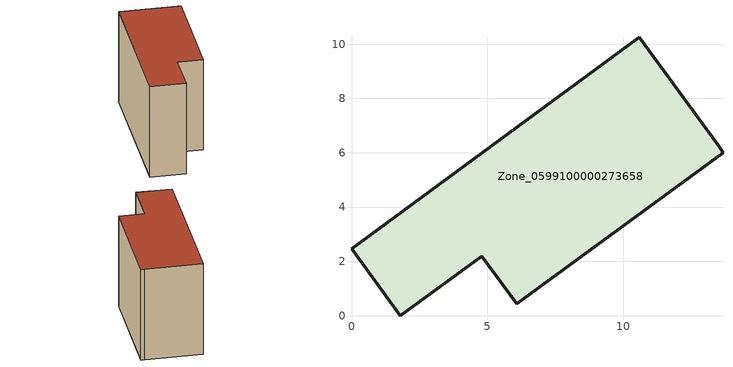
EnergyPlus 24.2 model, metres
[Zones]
Zone_0599100000273658
 floor ground (C_G): 4.79,2.19 1.8,0 0,2.47 10.6,10.25 13.51,6.27 13.68,5.99 6.08,0.43 z0
 wall outside (C_F): 10.6,10.25 0,2.47 1.8,0 4.79,2.19 6.08,0.43 13.68,5.99 13.51,6.27 10.6,10.25 z0:8.5
 roof outside (C_R): 13.68,5.99 13.51,6.27 10.6,10.25 0,2.47 1.8,0 4.79,2.19 6.08,0.43 z8.5
[BUILDING]
Pand.0599100000273658: North Axis=0; Terrain=City; Loads Convergence Tolerance Value=0.04; Temperature Convergence Tolerance Value=0.4; Solar Distribution=FullExterior; Maximum Number of Warmup Days=25; Minimum Number of Warmup Days=1
[Site:Location]
Rotterdam.The.Hague.AP_ZH_NLD Design_Conditions: Latitude=51.96; Longitude=4.45; Time Zone=1; Elevation=-4.5
[SITE:GROUNDTEMPERATURE:BUILDINGSURFACE]
18, 18, 18, 18, 18, 18, 18, 18, 18, 18, 18, 18
[MATERIAL] Thermal Absorptance=0.9; Solar Absorptance=0.7; Visible Absorptance=0.7
Name | Roughness | Thickness | Conductivity | Density | Specific Heat
G.TC.1975-1991 | MediumSmooth | 0.15 | 0.288461 | 540 | 1210
F.TC.1975-1991 | Rough | 0.3 | 0.230769 | 1920 | 840
R.TC.1975-1991 | MediumRough | 0.2 | 0.153846 | 1500 | 1000
[CONSTRUCTION]
C_G: G.TC.1975-1991
C_F: F.TC.1975-1991
C_R: R.TC.1975-1991
[ZONE]
Zone_0599100000273658: Type=1; Multiplier=1; Ceiling Height=Autocalculate; Volume=Autocalculate; Floor Area=autocalculate; Part of Total Floor Area=Yes
[ZONEINFILTRATION:DESIGNFLOWRATE]
Infil_Zone_0599100000273658: Zone or ZoneList or Space or SpaceList=Zone_0599100000273658; Schedule=AlwaysOn; Design Flow Rate Calculation Method=Flow/Area; Flow Rate per Floor Area=0.003; Constant Term Coefficient=1; Temperature Term Coefficient=0; Velocity Term Coefficient=0; Velocity Squared Term Coefficient=0
[HVACTEMPLATE:ZONE:IDEALLOADSAIRSYSTEM]
Zone_0599100000273658: Maximum Heating Supply Air Temperature=50; Minimum Cooling Supply Air Temperature=13; Maximum Heating Supply Air Humidity Ratio=0.0156; Minimum Cooling Supply Air Humidity Ratio=0.0077; Heating Limit=NoLimit; Cooling Limit=NoLimit; Dehumidification Control Type=ConstantSensibleHeatRatio; Cooling Sensible Heat Ratio=0.7; Dehumidification Setpoint=60; Humidification Control Type=None; Humidification Setpoint=30; Outdoor Air Method=None; Outdoor Air Flow Rate per Person=0.00944; Outdoor Air Flow Rate per Zone Floor Area=0; Outdoor Air Flow Rate per Zone=0; Demand Controlled Ventilation Type=None; Outdoor Air Economizer Type=NoEconomizer; Heat Recovery Type=None; Sensible Heat Recovery Effectiveness=0.7; Latent Heat Recovery Effectiveness=0.65
[ZONECONTROL:THERMOSTAT]
ThermostatControl_Zone_0599100000273658: Zone or ZoneList=Zone_0599100000273658; Control Type Schedule=DualSetpointControlType; Control 1=Thermostat_Zone_0599100000273658; Temperature Difference Between Cutout And Setpoint=0
[THERMOSTATSETPOINT:DUALSETPOINT]
Thermostat_Zone_0599100000273658: Heating Setpoint Temperature Schedule=HeatingSetpoint_Zone_0599100000273658; Cooling Setpoint Temperature Schedule=CoolingSetpoint_Zone_0599100000273658
[SCHEDULE:COMPACT]
HeatingSetpoint_Zone_0599100000273658: Through: 12/31, For: AllDays, Until: 24:00, 21
CoolingSetpoint_Zone_0599100000273658: Through: 12/31, For: AllDays, Until: 24:00, 24
DualSetpointControlType: Through: 12/31, For: AllDays, Until: 24:00, 4
AlwaysOn: Through: 12/31, For: AllDays, Until: 24:00, 1
